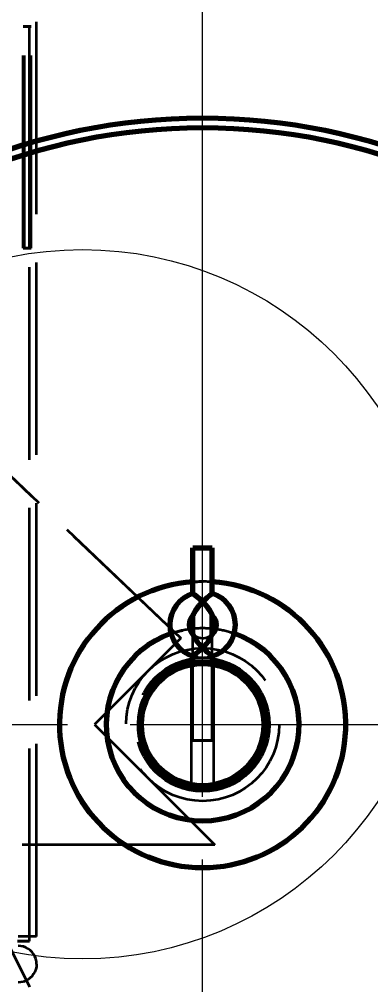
# Model space of a CAD drawing. Header units: millimetres. Extents: x 0 to 2382, y 0 to 420.
# Drawn here: x 308.7 to 315.99, y 228.6 to 248.65 of the extents above; entities that cross this region are included whole.
import ezdxf

# ---------------------------------------------------------------- set-up
doc = ezdxf.new("R2010")
doc.units = ezdxf.units.MM
doc.linetypes.add('IRAM-E-TRAZOS', pattern=[5, 4, -1])
doc.linetypes.add('IRAM-F-TRAZO-PUNTO', pattern=[20, 15, -2, 1, -2])
for name, color, linetype, lineweight in [('01-VISIBLE', 7, 'CONTINUOUS', 70), ('02-OCULTA', 4, 'IRAM-E-TRAZOS', 35), ('03-EJE', 1, 'IRAM-F-TRAZO-PUNTO', 18), ('04-COTA', 3, 'CONTINUOUS', 18), ('08-FINA', 5, 'CONTINUOUS', 18)]:
    doc.layers.add(name, color=color, linetype=linetype, lineweight=lineweight)
doc.styles.add('ISO3098', font='isocpeur.ttf')
doc.dimstyles.new('FLAMA-IRAM', dxfattribs={"dimtxt": 3.5, "dimasz": 3.5, "dimexe": 2, "dimexo": 1.5, "dimgap": 1, "dimtad": 1, "dimdec": 1, "dimtxsty": 'ISO3098', "dimblk": 'IRAM_FLECHA', "dimblk1": 'IRAM_FLECHA', "dimblk2": 'IRAM_FLECHA', "dimcen": 2.5, "dimclrd": 256, "dimclre": 256, "dimclrt": 256, "dimazin": 3, "dimtfac": 1, "dimtmove": 0, "dimatfit": 3, "dimlwd": 18, "dimlwe": 18})

# ---------------------------------------------------------------- blocks, each defined once
blk = doc.blocks.new('IRAM_FLECHA')
blk.add_solid([(0, 0), (-1, 0.125), (-1, -0.125)])

msp = doc.modelspace()

# ---------------------------------------------------------------- linework, layer by layer
at = {"layer": '01-VISIBLE'}
for p, q in [((312.3, 236.72), (312.3, 237.67)), ((312.7, 236.72), (312.7, 237.67)), ((312.3, 235.874), (312.3, 236.266)), ((312.7, 235.874), (312.7, 236.266)), ((312.3, 235.254), (312.3, 235.42)), ((312.7, 235.254), (312.7, 235.42))]:
    msp.add_line(p, q, dxfattribs=at)
for points in [[(312.3, 237.67), (312.35, 237.67), (312.4, 237.67), (312.45, 237.67), (312.5, 237.67), (312.55, 237.67), (312.6, 237.67), (312.65, 237.67), (312.7, 237.67)], [(312.3, 236.72), (312.335, 236.694), (312.369, 236.666), (312.403, 236.639), (312.436, 236.61), (312.469, 236.58), (312.5, 236.55)], [(312.3, 236.72), (312.307, 236.715), (312.314, 236.71), (312.32, 236.705), (312.327, 236.7), (312.334, 236.695), (312.34, 236.689)], [(312.352, 236.681), (312.377, 236.66), (312.403, 236.639), (312.428, 236.618), (312.452, 236.596), (312.476, 236.573), (312.5, 236.55)], [(312.5, 236.55), (312.531, 236.58), (312.564, 236.61), (312.597, 236.639), (312.631, 236.666), (312.665, 236.694), (312.7, 236.72)], [(312.7, 236.72), (312.692, 236.714), (312.683, 236.708), (312.675, 236.701), (312.667, 236.695), (312.659, 236.689), (312.65, 236.682)], [(312.5, 236.55), (312.46, 236.508), (312.422, 236.464), (312.386, 236.418), (312.353, 236.369), (312.324, 236.319), (312.3, 236.266)], [(312.385, 236.417), (312.386, 236.418), (312.387, 236.419), (312.388, 236.42), (312.388, 236.421), (312.389, 236.422), (312.39, 236.423)], [(312.385, 236.416), (312.385, 236.416), (312.385, 236.416), (312.385, 236.416), (312.385, 236.416), (312.385, 236.416), (312.385, 236.416)], [(312.385, 236.416), (312.385, 236.416), (312.385, 236.416), (312.385, 236.416), (312.385, 236.416), (312.385, 236.416), (312.385, 236.416)], [(312.7, 236.266), (312.676, 236.319), (312.647, 236.369), (312.614, 236.418), (312.578, 236.464), (312.54, 236.508), (312.5, 236.55)], [(312.608, 236.426), (312.612, 236.42), (312.616, 236.414), (312.621, 236.408), (312.625, 236.402), (312.629, 236.396), (312.633, 236.39)], [(312.3, 236.266), (312.266, 236.224), (312.241, 236.176), (312.225, 236.124), (312.22, 236.07), (312.225, 236.016), (312.241, 235.964), (312.266, 235.916), (312.3, 235.874)], [(312.3, 236.266), (312.303, 236.272), (312.305, 236.279), (312.308, 236.285), (312.311, 236.291), (312.314, 236.297), (312.317, 236.304)], [(312.319, 236.308), (312.319, 236.309), (312.32, 236.31), (312.32, 236.31), (312.321, 236.311), (312.321, 236.312), (312.321, 236.313)], [(312.323, 236.316), (312.324, 236.317), (312.324, 236.317), (312.324, 236.318), (312.324, 236.318), (312.324, 236.319), (312.325, 236.319)], [(312.344, 236.354), (312.344, 236.354), (312.344, 236.354), (312.344, 236.354), (312.344, 236.354), (312.344, 236.354), (312.344, 236.354)], [(312.362, 236.383), (312.362, 236.383), (312.362, 236.383), (312.362, 236.383), (312.362, 236.383), (312.362, 236.383), (312.362, 236.383)], [(312.362, 236.382), (312.362, 236.382), (312.362, 236.382), (312.362, 236.382), (312.362, 236.382), (312.362, 236.382), (312.362, 236.382)], [(312.367, 236.391), (312.367, 236.391), (312.367, 236.391), (312.367, 236.391), (312.367, 236.391), (312.367, 236.391), (312.367, 236.391)], [(312.367, 236.39), (312.367, 236.39), (312.367, 236.39), (312.367, 236.39), (312.367, 236.39), (312.367, 236.39), (312.367, 236.39)], [(312.368, 236.393), (312.368, 236.393), (312.368, 236.393), (312.368, 236.393), (312.368, 236.393), (312.368, 236.393), (312.368, 236.393)], [(312.368, 236.392), (312.368, 236.392), (312.368, 236.392), (312.368, 236.392), (312.368, 236.392), (312.368, 236.392), (312.368, 236.392)], [(312.368, 236.391), (312.368, 236.391), (312.368, 236.391), (312.368, 236.391), (312.368, 236.391), (312.368, 236.391), (312.368, 236.391)], [(312.369, 236.394), (312.369, 236.394), (312.369, 236.394), (312.369, 236.394), (312.369, 236.394), (312.369, 236.394), (312.369, 236.394)], [(312.369, 236.393), (312.369, 236.393), (312.369, 236.393), (312.369, 236.393), (312.369, 236.393), (312.369, 236.393), (312.369, 236.393)], [(312.634, 236.389), (312.635, 236.388), (312.635, 236.388), (312.635, 236.387), (312.636, 236.387), (312.636, 236.386), (312.636, 236.386)], [(312.637, 236.384), (312.637, 236.384), (312.637, 236.384), (312.637, 236.384), (312.637, 236.384), (312.638, 236.384), (312.638, 236.383)], [(312.656, 236.354), (312.657, 236.352), (312.658, 236.35), (312.659, 236.348), (312.661, 236.346), (312.662, 236.344), (312.663, 236.342)], [(312.665, 236.338), (312.666, 236.336), (312.667, 236.334), (312.668, 236.332), (312.669, 236.33), (312.67, 236.328), (312.671, 236.327)], [(312.672, 236.326), (312.672, 236.326), (312.672, 236.326), (312.672, 236.326), (312.672, 236.326), (312.672, 236.326), (312.672, 236.326)], [(312.672, 236.326), (312.672, 236.326), (312.672, 236.326), (312.672, 236.326), (312.672, 236.326), (312.672, 236.326), (312.672, 236.326)], [(312.672, 236.325), (312.672, 236.325), (312.672, 236.325), (312.672, 236.325), (312.672, 236.325), (312.672, 236.325), (312.672, 236.325)], [(312.672, 236.325), (312.672, 236.325), (312.672, 236.325), (312.673, 236.324), (312.673, 236.324), (312.673, 236.324), (312.673, 236.324)], [(312.673, 236.324), (312.673, 236.324), (312.673, 236.324), (312.673, 236.324), (312.673, 236.324), (312.673, 236.324), (312.673, 236.324)], [(312.673, 236.323), (312.673, 236.323), (312.673, 236.323), (312.673, 236.323), (312.673, 236.323), (312.673, 236.323), (312.673, 236.323)], [(312.673, 236.323), (312.673, 236.323), (312.673, 236.323), (312.673, 236.323), (312.673, 236.323), (312.673, 236.323), (312.673, 236.323)], [(312.674, 236.323), (312.674, 236.323), (312.674, 236.323), (312.674, 236.323), (312.674, 236.323), (312.674, 236.323), (312.674, 236.323)], [(312.674, 236.322), (312.674, 236.322), (312.674, 236.322), (312.674, 236.322), (312.674, 236.322), (312.674, 236.322), (312.674, 236.322)], [(312.674, 236.322), (312.674, 236.322), (312.674, 236.322), (312.674, 236.322), (312.674, 236.322), (312.674, 236.322), (312.674, 236.322)], [(312.674, 236.322), (312.674, 236.322), (312.674, 236.322), (312.674, 236.322), (312.674, 236.322), (312.674, 236.322), (312.674, 236.322)], [(312.674, 236.321), (312.674, 236.321), (312.674, 236.321), (312.674, 236.321), (312.674, 236.321), (312.674, 236.321), (312.674, 236.321)], [(312.674, 236.321), (312.674, 236.321), (312.674, 236.321), (312.674, 236.321), (312.674, 236.321), (312.674, 236.321), (312.674, 236.321)], [(312.675, 236.321), (312.675, 236.321), (312.675, 236.321), (312.675, 236.321), (312.675, 236.321), (312.675, 236.321), (312.675, 236.321)], [(312.683, 236.304), (312.686, 236.297), (312.689, 236.291), (312.692, 236.285), (312.695, 236.279), (312.697, 236.272), (312.7, 236.266)], [(312.7, 236.266), (312.734, 236.224), (312.759, 236.176), (312.775, 236.124), (312.78, 236.07), (312.775, 236.016), (312.759, 235.964), (312.734, 235.916), (312.7, 235.874)], [(312.701, 236.265), (312.734, 236.223), (312.759, 236.175), (312.775, 236.123), (312.78, 236.07), (312.775, 236.016), (312.759, 235.964), (312.734, 235.916), (312.7, 235.874)], [(312.3, 235.874), (312.324, 235.821), (312.353, 235.771), (312.386, 235.722), (312.422, 235.676), (312.46, 235.632), (312.5, 235.59)], [(312.5, 235.59), (312.54, 235.632), (312.578, 235.676), (312.614, 235.722), (312.647, 235.771), (312.676, 235.821), (312.7, 235.874)], [(312.5, 235.59), (312.469, 235.56), (312.436, 235.53), (312.403, 235.501), (312.369, 235.474), (312.335, 235.446), (312.3, 235.42)], [(312.7, 235.42), (312.665, 235.446), (312.631, 235.474), (312.597, 235.501), (312.564, 235.53), (312.531, 235.56), (312.5, 235.59)], [(312.27, 235.249), (312.275, 235.25), (312.28, 235.251), (312.285, 235.252), (312.29, 235.253), (312.295, 235.253), (312.3, 235.254)], [(312.5, 235.27), (312.5, 235.27), (312.5, 235.27), (312.5, 235.27), (312.5, 235.27), (312.5, 235.27), (312.5, 235.27)], [(312.5, 235.27), (312.53, 235.27), (312.559, 235.269), (312.589, 235.267), (312.618, 235.264), (312.648, 235.261), (312.677, 235.258)], [(312.73, 235.249), (312.725, 235.25), (312.72, 235.251), (312.715, 235.252), (312.71, 235.253), (312.705, 235.253), (312.7, 235.254)], [(312.73, 235.249), (312.725, 235.25), (312.72, 235.251), (312.715, 235.252), (312.71, 235.253), (312.705, 235.253), (312.7, 235.254)]]:
    msp.add_lwpolyline(points, dxfattribs=at)
for radius in [17.5, 12.6, 12.4, 1.27]:
    msp.add_circle((312.5, 234), radius, dxfattribs=at)
for centre, radius, start, end in [((312.5, 234), 2.97, 93.8612, -90), ((312.5, 234), 2.97, -90, 86.1388), ((312.5, 236.07), 0.68, 107.1046, -107.1046), ((312.5, 236.07), 0.68, -72.8954, 72.8954), ((312.5, 234), 2, 109.1354, 70.8646), ((312.5, 234), 2, 95.7392, 97.6399), ((312.5, 234), 2, 82.3601, 84.2608), ((312.5, 234), 1.32, 98.7147, 81.2853)]:
    msp.add_arc(centre, radius, start, end, dxfattribs=at)
at = {"layer": '02-OCULTA'}
for p, q in [((308.912, 229.5), (308.912, 297.4)), ((309.055, 229.6), (309.055, 297.4)), ((309.055, 229.6), (309.055, 251.158)), ((308.777, 248.499), (308.807, 248.499)), ((308.777, 248.499), (308.807, 248.499)), ((308.777, 243.899), (308.777, 248.499)), ((308.777, 243.899), (308.777, 248.499)), ((308.807, 243.899), (308.807, 248.499)), ((308.807, 243.899), (308.807, 248.499)), ((308.912, 243.899), (308.912, 248.499)), ((308.942, 243.899), (308.942, 248.499)), ((308.777, 243.899), (308.807, 243.899)), ((308.777, 243.899), (308.807, 243.899)), ((306.063, 241.5), (312.049, 235.794)), ((306.063, 241.5), (312.049, 235.794)), ((306.205, 241.364), (312.049, 235.794)), ((306.205, 241.364), (312.049, 235.794)), ((312.3, 236.72), (312.3, 237.67)), ((312.7, 236.72), (312.7, 237.67)), ((312.3, 235.874), (312.3, 236.266)), ((312.7, 235.874), (312.7, 236.266)), ((312.3, 235.42), (312.3, 235.874)), ((312.3, 235.42), (312.3, 235.874)), ((312.7, 235.42), (312.7, 235.874)), ((312.7, 235.42), (312.7, 235.874)), ((312.049, 235.794), (310.255, 234)), ((312.049, 235.794), (310.255, 234)), ((312.049, 235.794), (310.255, 234)), ((312.049, 235.794), (310.255, 234)), ((312.3, 233.67), (312.3, 235.42)), ((312.7, 233.67), (312.7, 235.42)), ((312.27, 232.751), (312.27, 235.249)), ((312.27, 232.751), (312.27, 235.249)), ((312.3, 233.67), (312.3, 235.254)), ((312.7, 233.67), (312.7, 235.254)), ((312.73, 232.751), (312.73, 235.249)), ((312.73, 232.751), (312.73, 235.249)), ((310.255, 234), (312.755, 231.5)), ((310.255, 234), (312.755, 231.5)), ((310.255, 234), (312.755, 231.5)), ((310.255, 234), (312.755, 231.5)), ((312.755, 231.5), (305.916, 231.5)), ((312.755, 231.5), (305.916, 231.5)), ((312.755, 231.5), (306.205, 231.5)), ((312.755, 231.5), (306.205, 231.5)), ((309.055, 229.6), (308.675, 229.6)), ((309.055, 229.6), (308.675, 229.6)), ((308.437, 229.5), (308.912, 228.55))]:
    msp.add_line(p, q, dxfattribs=at)
for points in [[(308.777, 248.499), (308.8, 248.499), (308.822, 248.499), (308.845, 248.499), (308.867, 248.499), (308.89, 248.499), (308.912, 248.499)], [(308.912, 248.499), (308.89, 248.499), (308.867, 248.499), (308.845, 248.499), (308.822, 248.499), (308.8, 248.499), (308.777, 248.499)], [(308.807, 248.499), (308.829, 248.499), (308.852, 248.499), (308.875, 248.499), (308.897, 248.499), (308.92, 248.499), (308.942, 248.499)], [(308.942, 248.499), (308.92, 248.499), (308.897, 248.499), (308.875, 248.499), (308.852, 248.499), (308.829, 248.499), (308.807, 248.499)], [(308.777, 243.899), (308.8, 243.899), (308.822, 243.899), (308.845, 243.899), (308.867, 243.899), (308.89, 243.899), (308.912, 243.899)], [(308.912, 243.899), (308.89, 243.899), (308.867, 243.899), (308.845, 243.899), (308.822, 243.899), (308.8, 243.899), (308.777, 243.899)], [(308.807, 243.899), (308.829, 243.899), (308.852, 243.899), (308.875, 243.899), (308.897, 243.899), (308.92, 243.899), (308.942, 243.899)], [(308.942, 243.899), (308.92, 243.899), (308.897, 243.899), (308.875, 243.899), (308.852, 243.899), (308.829, 243.899), (308.807, 243.899)], [(312.5, 237.67), (312.467, 237.67), (312.433, 237.67), (312.4, 237.67), (312.367, 237.67), (312.333, 237.67), (312.3, 237.67)], [(312.3, 237.67), (312.35, 237.67), (312.4, 237.67), (312.45, 237.67), (312.5, 237.67), (312.55, 237.67), (312.6, 237.67), (312.65, 237.67), (312.7, 237.67)], [(312.5, 237.67), (312.467, 237.67), (312.433, 237.67), (312.4, 237.67), (312.367, 237.67), (312.333, 237.67), (312.3, 237.67)], [(312.7, 237.67), (312.667, 237.67), (312.633, 237.67), (312.6, 237.67), (312.567, 237.67), (312.533, 237.67), (312.5, 237.67)], [(312.7, 237.67), (312.667, 237.67), (312.633, 237.67), (312.6, 237.67), (312.567, 237.67), (312.533, 237.67), (312.5, 237.67)], [(312.3, 236.72), (312.335, 236.694), (312.369, 236.666), (312.403, 236.639), (312.436, 236.61), (312.469, 236.58), (312.5, 236.55)], [(312.3, 236.72), (312.335, 236.694), (312.369, 236.666), (312.403, 236.639), (312.436, 236.61), (312.469, 236.58), (312.5, 236.55)], [(312.34, 236.689), (312.342, 236.688), (312.344, 236.687), (312.346, 236.685), (312.348, 236.684), (312.35, 236.682), (312.352, 236.681)], [(312.7, 236.72), (312.665, 236.694), (312.631, 236.666), (312.597, 236.639), (312.564, 236.61), (312.531, 236.58), (312.5, 236.55)], [(312.5, 236.55), (312.531, 236.58), (312.564, 236.61), (312.597, 236.639), (312.631, 236.666), (312.665, 236.694), (312.7, 236.72)], [(312.65, 236.682), (312.624, 236.661), (312.599, 236.64), (312.573, 236.618), (312.548, 236.596), (312.524, 236.573), (312.5, 236.55)], [(312.5, 236.55), (312.46, 236.508), (312.422, 236.464), (312.386, 236.418), (312.353, 236.369), (312.324, 236.319), (312.3, 236.266)], [(312.3, 236.266), (312.324, 236.319), (312.353, 236.369), (312.386, 236.418), (312.422, 236.464), (312.46, 236.508), (312.5, 236.55)], [(312.369, 236.394), (312.372, 236.397), (312.374, 236.401), (312.377, 236.405), (312.379, 236.409), (312.382, 236.412), (312.385, 236.416)], [(312.385, 236.416), (312.385, 236.416), (312.385, 236.417), (312.385, 236.417), (312.385, 236.417), (312.385, 236.417), (312.385, 236.417)], [(312.385, 236.416), (312.385, 236.416), (312.385, 236.416), (312.385, 236.416), (312.385, 236.416), (312.385, 236.416), (312.385, 236.416)], [(312.39, 236.423), (312.407, 236.445), (312.424, 236.467), (312.442, 236.488), (312.461, 236.509), (312.48, 236.53), (312.5, 236.55)], [(312.5, 236.55), (312.54, 236.508), (312.578, 236.464), (312.614, 236.418), (312.647, 236.369), (312.676, 236.319), (312.7, 236.266)], [(312.7, 236.266), (312.676, 236.319), (312.647, 236.369), (312.614, 236.418), (312.578, 236.464), (312.54, 236.508), (312.5, 236.55)], [(312.5, 236.55), (312.519, 236.53), (312.538, 236.511), (312.556, 236.49), (312.574, 236.469), (312.591, 236.448), (312.608, 236.426)], [(312.3, 236.266), (312.266, 236.224), (312.241, 236.176), (312.225, 236.124), (312.22, 236.07), (312.225, 236.016), (312.241, 235.964), (312.266, 235.916), (312.3, 235.874)], [(312.701, 236.265), (312.732, 236.226), (312.757, 236.182), (312.772, 236.134), (312.78, 236.085), (312.778, 236.034), (312.767, 235.985), (312.747, 235.939), (312.72, 235.897), (312.685, 235.86), (312.645, 235.83), (312.599, 235.808), (312.551, 235.795), (312.501, 235.79), (312.451, 235.794), (312.402, 235.808), (312.357, 235.829), (312.316, 235.859), (312.281, 235.895), (312.253, 235.937), (312.234, 235.984), (312.222, 236.033), (312.22, 236.083), (312.227, 236.133), (312.243, 236.181), (312.267, 236.225), (312.298, 236.264)], [(312.7, 235.874), (312.661, 235.841), (312.616, 235.815), (312.567, 235.798), (312.516, 235.79), (312.465, 235.792), (312.414, 235.803), (312.367, 235.824), (312.324, 235.852), (312.287, 235.888), (312.257, 235.93), (312.236, 235.977), (312.223, 236.027), (312.22, 236.078), (312.226, 236.13), (312.242, 236.179), (312.266, 236.224), (312.298, 236.264)], [(312.317, 236.304), (312.317, 236.304), (312.318, 236.305), (312.318, 236.306), (312.318, 236.306), (312.319, 236.307), (312.319, 236.308)], [(312.321, 236.313), (312.322, 236.313), (312.322, 236.314), (312.322, 236.315), (312.323, 236.315), (312.323, 236.316), (312.323, 236.316)], [(312.325, 236.319), (312.328, 236.325), (312.331, 236.331), (312.334, 236.337), (312.337, 236.342), (312.34, 236.348), (312.344, 236.354)], [(312.344, 236.354), (312.347, 236.359), (312.35, 236.364), (312.353, 236.368), (312.356, 236.373), (312.359, 236.378), (312.362, 236.382)], [(312.362, 236.383), (312.363, 236.384), (312.364, 236.385), (312.364, 236.386), (312.365, 236.388), (312.366, 236.389), (312.367, 236.39)], [(312.362, 236.382), (312.362, 236.383), (312.362, 236.383), (312.362, 236.383), (312.362, 236.383), (312.362, 236.383), (312.362, 236.383)], [(312.367, 236.39), (312.367, 236.39), (312.367, 236.39), (312.367, 236.391), (312.367, 236.391), (312.367, 236.391), (312.367, 236.391)], [(312.367, 236.391), (312.367, 236.391), (312.367, 236.391), (312.367, 236.391), (312.367, 236.391), (312.368, 236.391), (312.368, 236.391)], [(312.368, 236.392), (312.368, 236.392), (312.368, 236.392), (312.368, 236.392), (312.368, 236.392), (312.368, 236.392), (312.368, 236.393)], [(312.368, 236.393), (312.368, 236.393), (312.369, 236.393), (312.369, 236.393), (312.369, 236.393), (312.369, 236.393), (312.369, 236.393)], [(312.368, 236.391), (312.368, 236.391), (312.368, 236.392), (312.368, 236.392), (312.368, 236.392), (312.368, 236.392), (312.368, 236.392)], [(312.369, 236.393), (312.369, 236.393), (312.369, 236.393), (312.369, 236.393), (312.369, 236.394), (312.369, 236.394), (312.369, 236.394)], [(312.633, 236.39), (312.633, 236.39), (312.634, 236.39), (312.634, 236.389), (312.634, 236.389), (312.634, 236.389), (312.634, 236.389)], [(312.636, 236.386), (312.636, 236.385), (312.637, 236.385), (312.637, 236.385), (312.637, 236.385), (312.637, 236.385), (312.637, 236.384)], [(312.638, 236.383), (312.641, 236.379), (312.644, 236.374), (312.647, 236.369), (312.65, 236.364), (312.653, 236.359), (312.656, 236.354)], [(312.663, 236.342), (312.663, 236.341), (312.664, 236.341), (312.664, 236.34), (312.664, 236.339), (312.665, 236.339), (312.665, 236.338)], [(312.671, 236.327), (312.672, 236.326), (312.672, 236.326), (312.672, 236.326), (312.672, 236.326), (312.672, 236.326), (312.672, 236.326)], [(312.672, 236.326), (312.672, 236.326), (312.672, 236.326), (312.672, 236.326), (312.672, 236.326), (312.672, 236.326), (312.672, 236.326)], [(312.672, 236.326), (312.672, 236.325), (312.672, 236.325), (312.672, 236.325), (312.672, 236.325), (312.672, 236.325), (312.672, 236.325)], [(312.672, 236.325), (312.672, 236.325), (312.672, 236.325), (312.672, 236.325), (312.672, 236.325), (312.672, 236.325), (312.672, 236.325)], [(312.673, 236.324), (312.673, 236.324), (312.673, 236.324), (312.673, 236.324), (312.673, 236.324), (312.673, 236.324), (312.673, 236.324)], [(312.673, 236.324), (312.673, 236.324), (312.673, 236.324), (312.673, 236.324), (312.673, 236.323), (312.673, 236.323), (312.673, 236.323)], [(312.673, 236.323), (312.673, 236.323), (312.673, 236.323), (312.673, 236.323), (312.673, 236.323), (312.673, 236.323), (312.673, 236.323)], [(312.673, 236.323), (312.673, 236.323), (312.673, 236.323), (312.673, 236.323), (312.673, 236.323), (312.673, 236.323), (312.674, 236.323)], [(312.674, 236.323), (312.674, 236.323), (312.674, 236.323), (312.674, 236.322), (312.674, 236.322), (312.674, 236.322), (312.674, 236.322)], [(312.674, 236.322), (312.674, 236.322), (312.674, 236.322), (312.674, 236.322), (312.674, 236.322), (312.674, 236.322), (312.674, 236.322)], [(312.674, 236.322), (312.674, 236.322), (312.674, 236.322), (312.674, 236.322), (312.674, 236.322), (312.674, 236.322), (312.674, 236.322)], [(312.674, 236.322), (312.674, 236.322), (312.674, 236.321), (312.674, 236.321), (312.674, 236.321), (312.674, 236.321), (312.674, 236.321)], [(312.674, 236.321), (312.674, 236.321), (312.674, 236.321), (312.674, 236.321), (312.674, 236.321), (312.674, 236.321), (312.674, 236.321)], [(312.674, 236.321), (312.674, 236.321), (312.675, 236.321), (312.675, 236.321), (312.675, 236.321), (312.675, 236.321), (312.675, 236.321)], [(312.675, 236.321), (312.676, 236.318), (312.678, 236.315), (312.679, 236.312), (312.68, 236.309), (312.682, 236.306), (312.683, 236.304)], [(312.7, 236.266), (312.734, 236.224), (312.759, 236.176), (312.775, 236.124), (312.78, 236.07), (312.775, 236.016), (312.759, 235.964), (312.734, 235.916), (312.7, 235.874)], [(312.5, 235.59), (312.46, 235.632), (312.422, 235.676), (312.386, 235.722), (312.353, 235.771), (312.324, 235.821), (312.3, 235.874)], [(312.3, 235.874), (312.324, 235.821), (312.353, 235.771), (312.386, 235.722), (312.422, 235.676), (312.46, 235.632), (312.5, 235.59)], [(312.5, 235.59), (312.46, 235.632), (312.422, 235.676), (312.386, 235.722), (312.353, 235.771), (312.324, 235.821), (312.3, 235.874)], [(312.5, 235.59), (312.54, 235.632), (312.578, 235.676), (312.614, 235.722), (312.647, 235.771), (312.676, 235.821), (312.7, 235.874)], [(312.7, 235.874), (312.676, 235.821), (312.647, 235.771), (312.614, 235.722), (312.578, 235.676), (312.54, 235.632), (312.5, 235.59)], [(312.7, 235.874), (312.676, 235.821), (312.647, 235.771), (312.614, 235.722), (312.578, 235.676), (312.54, 235.632), (312.5, 235.59)], [(312.3, 235.42), (312.335, 235.446), (312.369, 235.474), (312.403, 235.501), (312.436, 235.53), (312.469, 235.56), (312.5, 235.59)], [(312.5, 235.59), (312.469, 235.56), (312.436, 235.53), (312.403, 235.501), (312.369, 235.474), (312.335, 235.446), (312.3, 235.42)], [(312.3, 235.42), (312.335, 235.446), (312.369, 235.474), (312.403, 235.501), (312.436, 235.53), (312.469, 235.56), (312.5, 235.59)], [(312.7, 235.42), (312.665, 235.446), (312.631, 235.474), (312.597, 235.501), (312.564, 235.53), (312.531, 235.56), (312.5, 235.59)], [(312.7, 235.42), (312.665, 235.446), (312.631, 235.474), (312.597, 235.501), (312.564, 235.53), (312.531, 235.56), (312.5, 235.59)], [(312.7, 235.42), (312.665, 235.446), (312.631, 235.474), (312.597, 235.501), (312.564, 235.53), (312.531, 235.56), (312.5, 235.59)], [(312.5, 235.27), (312.461, 235.269), (312.423, 235.268), (312.385, 235.265), (312.346, 235.261), (312.308, 235.255), (312.27, 235.249)], [(312.5, 235.27), (312.461, 235.269), (312.423, 235.268), (312.385, 235.265), (312.346, 235.261), (312.308, 235.255), (312.27, 235.249)], [(312.27, 235.249), (312.308, 235.255), (312.346, 235.261), (312.385, 235.265), (312.423, 235.268), (312.461, 235.269), (312.5, 235.27)], [(312.3, 235.254), (312.333, 235.259), (312.366, 235.263), (312.4, 235.266), (312.433, 235.268), (312.467, 235.27), (312.5, 235.27)], [(312.7, 235.254), (312.667, 235.259), (312.634, 235.263), (312.6, 235.266), (312.567, 235.268), (312.533, 235.27), (312.5, 235.27)], [(312.5, 235.27), (312.539, 235.269), (312.577, 235.268), (312.615, 235.265), (312.654, 235.261), (312.692, 235.255), (312.73, 235.249)], [(312.7, 235.254), (312.667, 235.259), (312.634, 235.263), (312.6, 235.266), (312.567, 235.268), (312.533, 235.27), (312.5, 235.27)], [(312.677, 235.258), (312.686, 235.256), (312.695, 235.255), (312.703, 235.254), (312.712, 235.252), (312.721, 235.251), (312.73, 235.249)], [(312.5, 233.67), (312.467, 233.67), (312.433, 233.67), (312.4, 233.67), (312.367, 233.67), (312.333, 233.67), (312.3, 233.67)], [(312.3, 233.67), (312.35, 233.67), (312.4, 233.67), (312.45, 233.67), (312.5, 233.67), (312.55, 233.67), (312.6, 233.67), (312.65, 233.67), (312.7, 233.67)], [(312.5, 233.67), (312.467, 233.67), (312.433, 233.67), (312.4, 233.67), (312.367, 233.67), (312.333, 233.67), (312.3, 233.67)], [(312.3, 233.67), (312.35, 233.67), (312.4, 233.67), (312.45, 233.67), (312.5, 233.67), (312.55, 233.67), (312.6, 233.67), (312.65, 233.67), (312.7, 233.67)], [(312.7, 233.67), (312.667, 233.67), (312.633, 233.67), (312.6, 233.67), (312.567, 233.67), (312.533, 233.67), (312.5, 233.67)], [(312.7, 233.67), (312.667, 233.67), (312.633, 233.67), (312.6, 233.67), (312.567, 233.67), (312.533, 233.67), (312.5, 233.67)], [(312.5, 232.73), (312.461, 232.731), (312.423, 232.732), (312.385, 232.735), (312.346, 232.739), (312.308, 232.745), (312.27, 232.751)], [(312.27, 232.751), (312.321, 232.743), (312.372, 232.736), (312.423, 232.732), (312.474, 232.73), (312.526, 232.73), (312.577, 232.732), (312.628, 232.736), (312.679, 232.743), (312.73, 232.751)], [(312.5, 232.73), (312.461, 232.731), (312.423, 232.732), (312.385, 232.735), (312.346, 232.739), (312.308, 232.745), (312.27, 232.751)], [(312.27, 232.751), (312.321, 232.743), (312.372, 232.736), (312.423, 232.732), (312.474, 232.73), (312.526, 232.73), (312.577, 232.732), (312.628, 232.736), (312.679, 232.743), (312.73, 232.751)], [(312.73, 232.751), (312.692, 232.745), (312.654, 232.739), (312.615, 232.735), (312.577, 232.732), (312.539, 232.731), (312.5, 232.73)], [(312.73, 232.751), (312.692, 232.745), (312.654, 232.739), (312.615, 232.735), (312.577, 232.732), (312.539, 232.731), (312.5, 232.73)], [(308.662, 229.5), (308.712, 229.5), (308.762, 229.5), (308.812, 229.5), (308.862, 229.5), (308.912, 229.5)], [(308.912, 229.5), (308.862, 229.5), (308.812, 229.5), (308.762, 229.5), (308.712, 229.5), (308.662, 229.5)], [(309.055, 229.025), (309.051, 229.079), (309.04, 229.132), (309.021, 229.183), (308.995, 229.23), (308.962, 229.274), (308.924, 229.312), (308.88, 229.345), (308.833, 229.371), (308.782, 229.39), (308.729, 229.401), (308.675, 229.405)], [(309.055, 229.025), (309.051, 228.971), (309.04, 228.918), (309.021, 228.867), (308.995, 228.82), (308.962, 228.776), (308.924, 228.738), (308.88, 228.705), (308.833, 228.679), (308.782, 228.66), (308.729, 228.649), (308.675, 228.645)]]:
    msp.add_lwpolyline(points, dxfattribs=at)
for radius in [17.5, 17.5, 17.5, 12.6, 12.6, 12.6, 12.6, 12.6, 12.6, 12.6, 12.4, 12.4, 12.4, 12.4, 12.4, 12.4, 12.4, 2.97, 2.97, 2.97, 2.97, 2.97, 2.97, 2.97, 2, 2, 2, 2, 2, 2, 2, 1.588, 1.588, 1.388, 1.388, 1.32, 1.32, 1.32, 1.32, 1.32, 1.32, 1.32, 1.32, 1.32, 1.32, 1.32, 1.27]:
    msp.add_circle((312.5, 234), radius, dxfattribs=at)
for centre, radius, start, end in [((312.5, 234), 2.97, 86.1388, 93.8612), ((312.5, 236.07), 0.68, 107.1046, -107.1046), ((312.5, 236.07), 0.68, -72.8954, 72.8954), ((312.5, 234), 2, 97.6399, 109.1354), ((312.5, 234), 2, 90, 95.7392), ((312.5, 234), 2, 84.2608, 90), ((312.5, 234), 2, 70.8646, 82.3601), ((312.5, 236.07), 0.68, -107.1046, -72.8954), ((312.5, 236.07), 0.68, -107.1046, -72.8954), ((312.5, 234), 1.32, 90, 98.7147), ((312.5, 234), 1.32, 81.2853, 90)]:
    msp.add_arc(centre, radius, start, end, dxfattribs=at)
at = {"layer": '03-EJE'}
for p, q in [((312.5, 212.5), (312.5, 255.5)), ((312.5, 216.2), (312.5, 251.8)), ((291, 234), (334, 234)), ((294.7, 234), (330.3, 234))]:
    msp.add_line(p, q, dxfattribs=at)
at = {"layer": '08-FINA'}
msp.add_circle((310.009, 236.5), 7.367, dxfattribs=at)

# ---------------------------------------------------------------- dimensions: what is measured, and where the dimension line sits
at = {"layer": '04-COTA'}
msp.add_linear_dim(base=(295, 207.5), p1=(295, 234), p2=(330, 234), dimstyle='FLAMA-IRAM', override={"dimlfac": 10, "dimpost": '%%c<>'}, dxfattribs=at).render()

doc.saveas('drawing.dxf')
